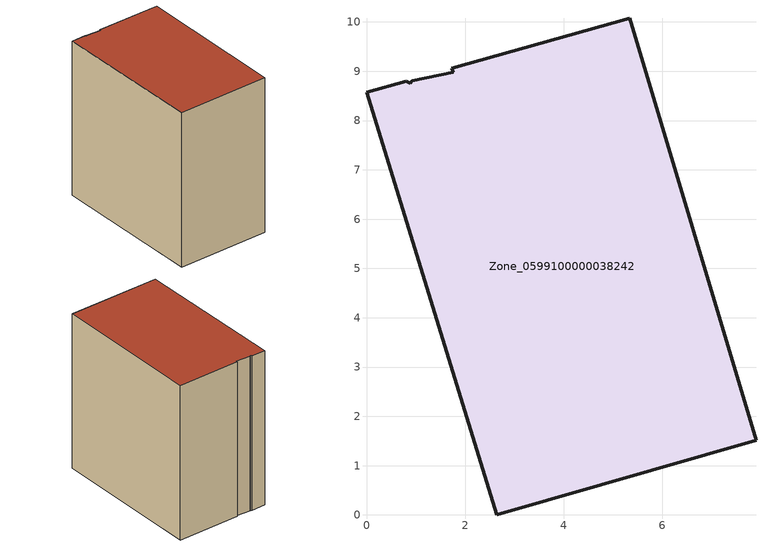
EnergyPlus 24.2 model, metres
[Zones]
Zone_0599100000038242
 floor ground (C_G): 0.89,8.76 0.92,8.81 1.76,8.98 1.73,9.06 5.34,10.08 7.9,1.52 2.64,0 0,8.57 0.81,8.8 z0
 wall outside (C_F): 2.64,0 7.9,1.52 5.34,10.08 1.73,9.06 1.76,8.98 0.92,8.81 0.89,8.76 0.81,8.8 0,8.57 2.64,0 z0:9.45
 roof outside (C_R): 0.92,8.81 0.89,8.76 0.81,8.8 0,8.57 2.64,0 7.9,1.52 5.34,10.08 1.73,9.06 1.76,8.98 z9.45
[BUILDING]
Pand.0599100000038242: North Axis=0; Terrain=City; Loads Convergence Tolerance Value=0.04; Temperature Convergence Tolerance Value=0.4; Solar Distribution=FullExterior; Maximum Number of Warmup Days=25; Minimum Number of Warmup Days=1
[Site:Location]
Rotterdam.The.Hague.AP_ZH_NLD Design_Conditions: Latitude=51.96; Longitude=4.45; Time Zone=1; Elevation=-4.5
[SITE:GROUNDTEMPERATURE:BUILDINGSURFACE]
18, 18, 18, 18, 18, 18, 18, 18, 18, 18, 18, 18
[MATERIAL] Thermal Absorptance=0.9; Solar Absorptance=0.7; Visible Absorptance=0.7
Name | Roughness | Thickness | Conductivity | Density | Specific Heat
G.TI.1946 | MediumSmooth | 0.15 | 1 | 540 | 1210
F.TI.1946 | Rough | 0.3 | 0.857143 | 1920 | 840
R.TI.1946 | MediumRough | 0.2 | 0.1 | 1500 | 1000
[CONSTRUCTION]
C_G: G.TI.1946
C_F: F.TI.1946
C_R: R.TI.1946
[ZONE]
Zone_0599100000038242: Type=1; Multiplier=1; Ceiling Height=Autocalculate; Volume=Autocalculate; Floor Area=autocalculate; Part of Total Floor Area=Yes
[ZONEINFILTRATION:DESIGNFLOWRATE]
Infil_Zone_0599100000038242: Zone or ZoneList or Space or SpaceList=Zone_0599100000038242; Schedule=AlwaysOn; Design Flow Rate Calculation Method=Flow/Area; Flow Rate per Floor Area=0.003; Constant Term Coefficient=1; Temperature Term Coefficient=0; Velocity Term Coefficient=0; Velocity Squared Term Coefficient=0
[HVACTEMPLATE:ZONE:IDEALLOADSAIRSYSTEM]
Zone_0599100000038242: Maximum Heating Supply Air Temperature=50; Minimum Cooling Supply Air Temperature=13; Maximum Heating Supply Air Humidity Ratio=0.0156; Minimum Cooling Supply Air Humidity Ratio=0.0077; Heating Limit=NoLimit; Cooling Limit=NoLimit; Dehumidification Control Type=ConstantSensibleHeatRatio; Cooling Sensible Heat Ratio=0.7; Dehumidification Setpoint=60; Humidification Control Type=None; Humidification Setpoint=30; Outdoor Air Method=None; Outdoor Air Flow Rate per Person=0.00944; Outdoor Air Flow Rate per Zone Floor Area=0; Outdoor Air Flow Rate per Zone=0; Demand Controlled Ventilation Type=None; Outdoor Air Economizer Type=NoEconomizer; Heat Recovery Type=None; Sensible Heat Recovery Effectiveness=0.7; Latent Heat Recovery Effectiveness=0.65
[ZONECONTROL:THERMOSTAT]
ThermostatControl_Zone_0599100000038242: Zone or ZoneList=Zone_0599100000038242; Control Type Schedule=DualSetpointControlType; Control 1=Thermostat_Zone_0599100000038242; Temperature Difference Between Cutout And Setpoint=0
[THERMOSTATSETPOINT:DUALSETPOINT]
Thermostat_Zone_0599100000038242: Heating Setpoint Temperature Schedule=HeatingSetpoint_Zone_0599100000038242; Cooling Setpoint Temperature Schedule=CoolingSetpoint_Zone_0599100000038242
[SCHEDULE:COMPACT]
HeatingSetpoint_Zone_0599100000038242: Through: 12/31, For: AllDays, Until: 24:00, 21
CoolingSetpoint_Zone_0599100000038242: Through: 12/31, For: AllDays, Until: 24:00, 24
DualSetpointControlType: Through: 12/31, For: AllDays, Until: 24:00, 4
AlwaysOn: Through: 12/31, For: AllDays, Until: 24:00, 1
